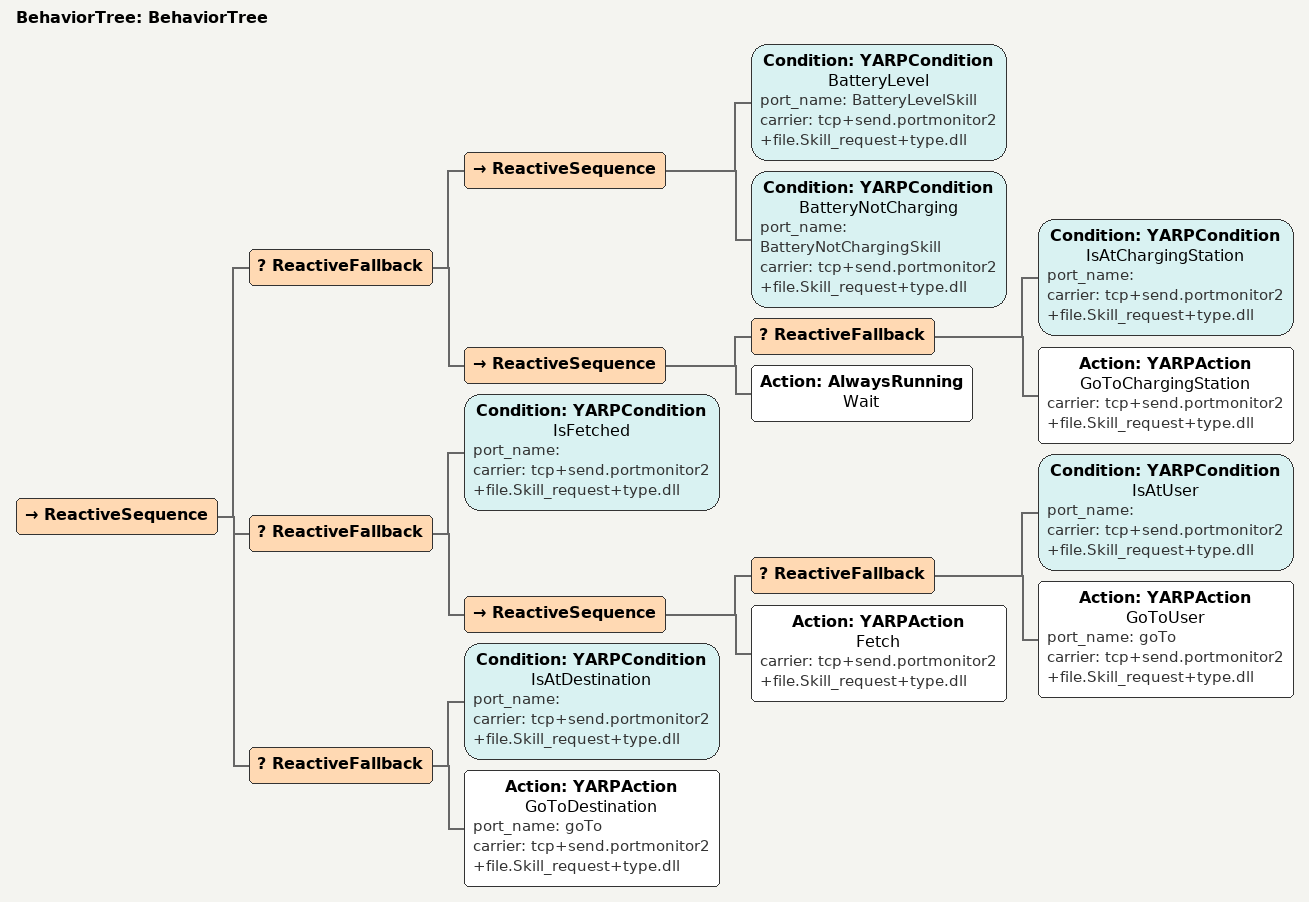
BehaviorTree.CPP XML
<?xml version="1.0"?>
<!--
 Copyright (C) 2020 Fondazione Istituto Italiano di Tecnologia (IIT)
 All Rights Reserved.
-->
<root main_tree_to_execute="BehaviorTree">
    <BehaviorTree ID="BehaviorTree">
        <ReactiveSequence>
            <ReactiveFallback>
                <ReactiveSequence>
                    <Condition ID="YARPCondition" name="BatteryLevel" port_name="BatteryLevelSkill" carrier="tcp+send.portmonitor2+file.Skill_request+type.dll"/>
                    <Condition ID="YARPCondition" name="BatteryNotCharging" port_name="BatteryNotChargingSkill" carrier="tcp+send.portmonitor2+file.Skill_request+type.dll"/>
                </ReactiveSequence>
                <ReactiveSequence>
                    <ReactiveFallback>
                        <Condition ID="YARPCondition" name="IsAtChargingStation" port_name="" carrier="tcp+send.portmonitor2+file.Skill_request+type.dll"/>
                        <Action ID="YARPAction" name="GoToChargingStation" carrier="tcp+send.portmonitor2+file.Skill_request+type.dll"/>
                    </ReactiveFallback>
                    <Action ID="AlwaysRunning" name="Wait"/>
                </ReactiveSequence>
            </ReactiveFallback>
            <ReactiveFallback>
                <Condition ID="YARPCondition" name="IsFetched" port_name="" carrier="tcp+send.portmonitor2+file.Skill_request+type.dll"/>
                <ReactiveSequence>
                  <ReactiveFallback>
                      <Condition ID="YARPCondition" name="IsAtUser" port_name="" carrier="tcp+send.portmonitor2+file.Skill_request+type.dll"/>
                      <Action ID="YARPAction" name="GoToUser" port_name="goTo" carrier="tcp+send.portmonitor2+file.Skill_request+type.dll"/>
                  </ReactiveFallback>
                  <Action ID="YARPAction" name="Fetch" carrier="tcp+send.portmonitor2+file.Skill_request+type.dll"/>
                </ReactiveSequence>
            </ReactiveFallback>
            <ReactiveFallback>
                <Condition ID="YARPCondition" name="IsAtDestination" port_name="" carrier="tcp+send.portmonitor2+file.Skill_request+type.dll"/>
                <Action ID="YARPAction" name="GoToDestination" port_name="goTo" carrier="tcp+send.portmonitor2+file.Skill_request+type.dll"/>
            </ReactiveFallback>
        </ReactiveSequence>
    </BehaviorTree>
</root>
